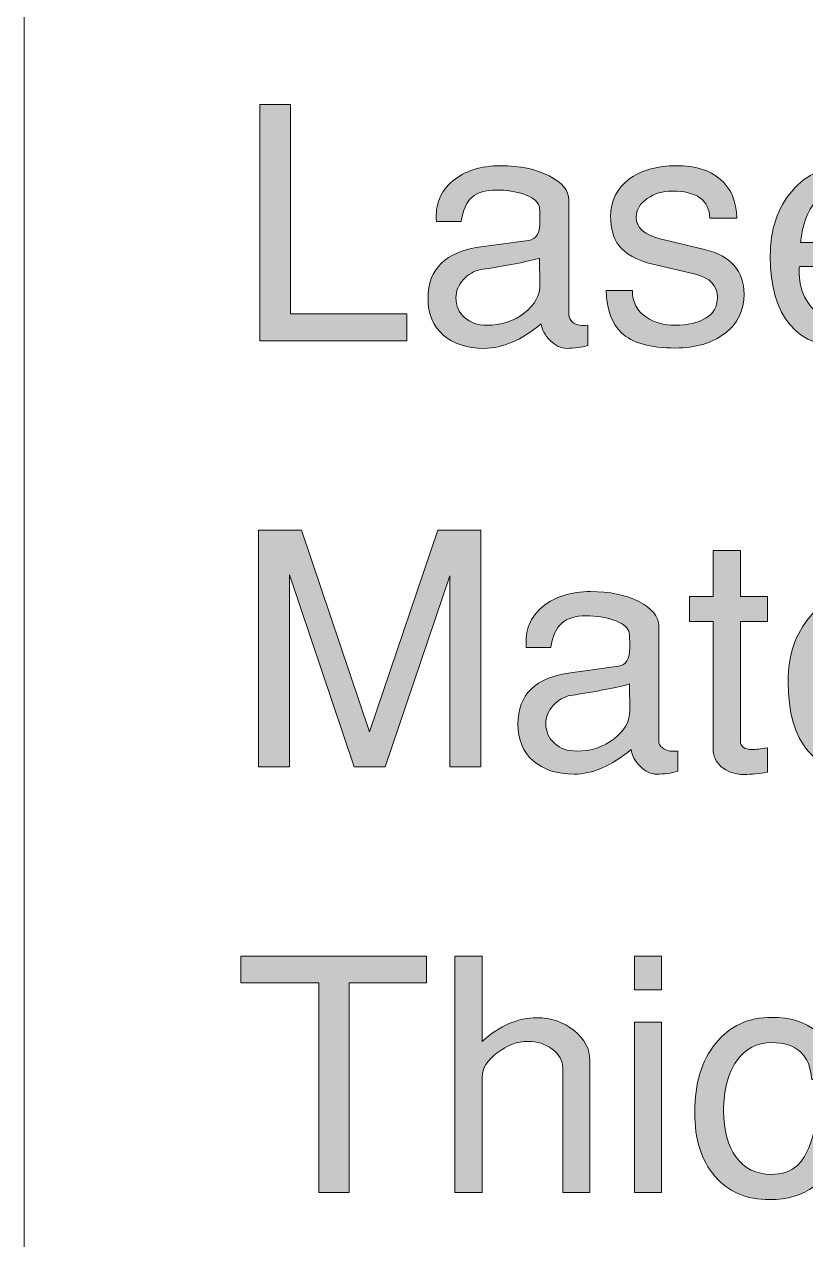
# Model space of a CAD drawing. Header units: inches. Extents: x 0.8 to 4.89, y -4.49 to -0.82.
# Drawn here: x 0.795 to 1.197, y -3.862 to -3.237 of the extents above; entities that cross this region are included whole.
import ezdxf

# ---------------------------------------------------------------- set-up
doc = ezdxf.new("R2010")
doc.units = ezdxf.units.IN
doc.header["$MEASUREMENT"] = 0
doc.layers.add('Layer 1', color=7, linetype='Continuous')

# ---------------------------------------------------------------- blocks, each defined once
blk = doc.blocks.new('block 2')
at = {"layer": 'Layer 1', "color": 7, "lineweight": 5, "true_color": 0xffffff}
blk.add_lwpolyline([(0.79512, -4.48611), (0.79512, -0.81564), (4.89347, -0.81564), (4.89347, -4.48611), (0.79512, -4.48611)], dxfattribs=at)
blk = doc.blocks.new('block 6')
at = {"layer": 'Layer 1', "true_color": 0xed1f24}
h = blk.add_hatch(color=240, dxfattribs=at)
h.dxf.hatch_style = 2
h.paths.add_polyline_path([(1.02969, -3.61853), (1.01369, -3.61853), (1.01369, -3.52053), (0.98053, -3.61853), (0.96453, -3.61853), (0.93136, -3.52002), (0.93136, -3.61853), (0.91536, -3.61853), (0.91536, -3.49703), (0.93751, -3.49703), (0.97254, -3.60055), (1.00757, -3.49703), (1.02969, -3.49703)])
h = blk.add_hatch(color=240, dxfattribs=at)
h.dxf.hatch_style = 2
edge = h.paths.add_edge_path()
edge.add_spline(control_points=[(1.17686, -3.62137), (1.17275, -3.62214), (1.16875, -3.62253), (1.16486, -3.62253), (1.15997, -3.62253), (1.15603, -3.62114), (1.15303, -3.61836), (1.15036, -3.61592), (1.14903, -3.61308), (1.14903, -3.60986), (1.14903, -3.60986), (1.14903, -3.54386), (1.14903, -3.54386), (1.14903, -3.54386), (1.13686, -3.54386), (1.13686, -3.54386), (1.13686, -3.54386), (1.13686, -3.53103), (1.13686, -3.53103), (1.13686, -3.53103), (1.14903, -3.53103), (1.14903, -3.53103), (1.14903, -3.53103), (1.14903, -3.50736), (1.14903, -3.50736), (1.14903, -3.50736), (1.16302, -3.50736), (1.16302, -3.50736), (1.16302, -3.50736), (1.16302, -3.53103), (1.16302, -3.53103), (1.16302, -3.53103), (1.17686, -3.53103), (1.17686, -3.53103), (1.17686, -3.53103), (1.17686, -3.54386), (1.17686, -3.54386), (1.17686, -3.54386), (1.16302, -3.54386), (1.16302, -3.54386), (1.16302, -3.54386), (1.16302, -3.60553), (1.16302, -3.60553), (1.16302, -3.60831), (1.16508, -3.60969), (1.16919, -3.60969), (1.17086, -3.60969), (1.17341, -3.60942), (1.17686, -3.60887), (1.17686, -3.60887), (1.17686, -3.62137), (1.17686, -3.62137)], knot_values=[0, 0, 0, 0, 1, 1, 1, 2, 2, 2, 3, 3, 3, 4, 4, 4, 5, 5, 5, 6, 6, 6, 7, 7, 7, 8, 8, 8, 9, 9, 9, 10, 10, 10, 11, 11, 11, 12, 12, 12, 13, 13, 13, 14, 14, 14, 15, 15, 15, 16, 16, 16, 17, 17, 17, 17], degree=3, periodic=1)
h = blk.add_hatch(color=240, dxfattribs=at)
h.dxf.hatch_style = 2
edge = h.paths.add_edge_path()
edge.add_spline(control_points=[(1.13086, -3.6209), (1.12741, -3.62187), (1.12381, -3.62236), (1.12003, -3.62236), (1.11702, -3.62236), (1.11416, -3.621), (1.11144, -3.61828), (1.10872, -3.61556), (1.10719, -3.6127), (1.10686, -3.60969), (1.09675, -3.61814), (1.08697, -3.62236), (1.07753, -3.62236), (1.06875, -3.62236), (1.06175, -3.62008), (1.05653, -3.61552), (1.0513, -3.61096), (1.04869, -3.60466), (1.04869, -3.59665), (1.04869, -3.5815), (1.05773, -3.57271), (1.07579, -3.57026), (1.07579, -3.57026), (1.10038, -3.56691), (1.10038, -3.56691), (1.10425, -3.56636), (1.10619, -3.56319), (1.10619, -3.5574), (1.10619, -3.5525), (1.10602, -3.54966), (1.1057, -3.54888), (1.1047, -3.54654), (1.10212, -3.54465), (1.09797, -3.5432), (1.09381, -3.54175), (1.08908, -3.54103), (1.08377, -3.54103), (1.07823, -3.54103), (1.07404, -3.54228), (1.07122, -3.54478), (1.06839, -3.54728), (1.06654, -3.55142), (1.06565, -3.5572), (1.06565, -3.5572), (1.05303, -3.5572), (1.05303, -3.5572), (1.05225, -3.54853), (1.05503, -3.54159), (1.06136, -3.53636), (1.06769, -3.53114), (1.07591, -3.52853), (1.08603, -3.52853), (1.0958, -3.52853), (1.10408, -3.53025), (1.11086, -3.5337), (1.11764, -3.53714), (1.12103, -3.54131), (1.12103, -3.5462), (1.12103, -3.5462), (1.12103, -3.60536), (1.12103, -3.60536), (1.12103, -3.60659), (1.12161, -3.6077), (1.12278, -3.6087), (1.12394, -3.60969), (1.12525, -3.61031), (1.1267, -3.61053), (1.1278, -3.61064), (1.12919, -3.61064), (1.13086, -3.61053), (1.13086, -3.61053), (1.13086, -3.6209), (1.13086, -3.6209)], knot_values=[0, 0, 0, 0, 1, 1, 1, 2, 2, 2, 3, 3, 3, 4, 4, 4, 5, 5, 5, 6, 6, 6, 7, 7, 7, 8, 8, 8, 9, 9, 9, 10, 10, 10, 11, 11, 11, 12, 12, 12, 13, 13, 13, 14, 14, 14, 15, 15, 15, 16, 16, 16, 17, 17, 17, 18, 18, 18, 19, 19, 19, 20, 20, 20, 21, 21, 21, 22, 22, 22, 23, 23, 23, 24, 24, 24, 24], degree=3, periodic=1)
edge = h.paths.add_edge_path()
edge.add_spline(control_points=[(1.10619, -3.58959), (1.10619, -3.58959), (1.10603, -3.57603), (1.10603, -3.57603), (1.09932, -3.57793), (1.08927, -3.57988), (1.07588, -3.5819), (1.07236, -3.58257), (1.06934, -3.5843), (1.06681, -3.58708), (1.06429, -3.58988), (1.06303, -3.593), (1.06303, -3.59646), (1.06303, -3.60048), (1.06451, -3.60383), (1.06748, -3.60651), (1.07044, -3.60919), (1.07423, -3.61053), (1.07884, -3.61053), (1.08631, -3.61053), (1.09277, -3.60841), (1.09821, -3.60417), (1.10364, -3.59992), (1.1063, -3.59507), (1.10619, -3.58959)], knot_values=[0, 0, 0, 0, 1, 1, 1, 2, 2, 2, 3, 3, 3, 4, 4, 4, 5, 5, 5, 6, 6, 6, 7, 7, 7, 8, 8, 8, 8], degree=3, periodic=1)
h = blk.add_hatch(color=240, dxfattribs=at)
h.dxf.hatch_style = 2
edge = h.paths.add_edge_path()
edge.add_spline(control_points=[(1.26636, -3.5752), (1.26636, -3.57731), (1.2663, -3.57903), (1.26619, -3.58036), (1.26619, -3.58036), (1.20252, -3.58036), (1.20252, -3.58036), (1.20241, -3.58114), (1.20236, -3.58226), (1.20236, -3.5837), (1.20236, -3.5907), (1.20477, -3.59686), (1.20959, -3.6022), (1.21441, -3.60753), (1.22014, -3.6102), (1.22679, -3.6102), (1.23832, -3.6102), (1.24613, -3.60409), (1.25023, -3.59186), (1.25023, -3.59186), (1.26453, -3.59186), (1.26453, -3.59186), (1.25986, -3.61209), (1.2478, -3.6222), (1.22836, -3.6222), (1.20113, -3.6222), (1.18753, -3.60642), (1.18753, -3.57486), (1.18753, -3.56131), (1.19124, -3.5502), (1.19869, -3.54153), (1.20614, -3.53286), (1.21569, -3.52853), (1.22736, -3.52853), (1.2388, -3.52853), (1.24791, -3.53209), (1.25469, -3.5392), (1.26236, -3.54731), (1.26625, -3.55931), (1.26636, -3.5752)], knot_values=[0, 0, 0, 0, 1, 1, 1, 2, 2, 2, 3, 3, 3, 4, 4, 4, 5, 5, 5, 6, 6, 6, 7, 7, 7, 8, 8, 8, 9, 9, 9, 10, 10, 10, 11, 11, 11, 12, 12, 12, 13, 13, 13, 13], degree=3, periodic=1)
edge = h.paths.add_edge_path()
edge.add_spline(control_points=[(1.25153, -3.56803), (1.24974, -3.54926), (1.24188, -3.53986), (1.22795, -3.53986), (1.21345, -3.53986), (1.20514, -3.54926), (1.20302, -3.56803), (1.20302, -3.56803), (1.25153, -3.56803), (1.25153, -3.56803)], knot_values=[0, 0, 0, 0, 1, 1, 1, 2, 2, 2, 3, 3, 3, 3], degree=3, periodic=1)
at = {"layer": 'Layer 1', "lineweight": 0}
blk.add_lwpolyline([(1.02969, -3.61853), (1.01369, -3.61853), (1.01369, -3.52053), (0.98053, -3.61853), (0.96453, -3.61853), (0.93136, -3.52002), (0.93136, -3.61853), (0.91536, -3.61853), (0.91536, -3.49703), (0.93751, -3.49703), (0.97254, -3.60055), (1.00757, -3.49703), (1.02969, -3.49703), (1.02969, -3.61853)], dxfattribs=at)
for points, knots in [([(1.17686, -3.62137), (1.17275, -3.62214), (1.16875, -3.62253), (1.16486, -3.62253), (1.15997, -3.62253), (1.15603, -3.62114), (1.15303, -3.61836), (1.15036, -3.61592), (1.14903, -3.61308), (1.14903, -3.60986), (1.14903, -3.60986), (1.14903, -3.54386), (1.14903, -3.54386), (1.14903, -3.54386), (1.13686, -3.54386), (1.13686, -3.54386), (1.13686, -3.54386), (1.13686, -3.53103), (1.13686, -3.53103), (1.13686, -3.53103), (1.14903, -3.53103), (1.14903, -3.53103), (1.14903, -3.53103), (1.14903, -3.50736), (1.14903, -3.50736), (1.14903, -3.50736), (1.16302, -3.50736), (1.16302, -3.50736), (1.16302, -3.50736), (1.16302, -3.53103), (1.16302, -3.53103), (1.16302, -3.53103), (1.17686, -3.53103), (1.17686, -3.53103), (1.17686, -3.53103), (1.17686, -3.54386), (1.17686, -3.54386), (1.17686, -3.54386), (1.16302, -3.54386), (1.16302, -3.54386), (1.16302, -3.54386), (1.16302, -3.60553), (1.16302, -3.60553), (1.16302, -3.60831), (1.16508, -3.60969), (1.16919, -3.60969), (1.17086, -3.60969), (1.17341, -3.60942), (1.17686, -3.60887), (1.17686, -3.60887), (1.17686, -3.62137), (1.17686, -3.62137)], [0, 0, 0, 0, 1, 1, 1, 2, 2, 2, 3, 3, 3, 4, 4, 4, 5, 5, 5, 6, 6, 6, 7, 7, 7, 8, 8, 8, 9, 9, 9, 10, 10, 10, 11, 11, 11, 12, 12, 12, 13, 13, 13, 14, 14, 14, 15, 15, 15, 16, 16, 16, 17, 17, 17, 17]), ([(1.13086, -3.6209), (1.12741, -3.62187), (1.12381, -3.62236), (1.12003, -3.62236), (1.11702, -3.62236), (1.11416, -3.621), (1.11144, -3.61828), (1.10872, -3.61556), (1.10719, -3.6127), (1.10686, -3.60969), (1.09675, -3.61814), (1.08697, -3.62236), (1.07753, -3.62236), (1.06875, -3.62236), (1.06175, -3.62008), (1.05653, -3.61552), (1.0513, -3.61096), (1.04869, -3.60466), (1.04869, -3.59665), (1.04869, -3.5815), (1.05773, -3.57271), (1.07579, -3.57026), (1.07579, -3.57026), (1.10038, -3.56691), (1.10038, -3.56691), (1.10425, -3.56636), (1.10619, -3.56319), (1.10619, -3.5574), (1.10619, -3.5525), (1.10602, -3.54966), (1.1057, -3.54888), (1.1047, -3.54654), (1.10212, -3.54465), (1.09797, -3.5432), (1.09381, -3.54175), (1.08908, -3.54103), (1.08377, -3.54103), (1.07823, -3.54103), (1.07404, -3.54228), (1.07122, -3.54478), (1.06839, -3.54728), (1.06654, -3.55142), (1.06565, -3.5572), (1.06565, -3.5572), (1.05303, -3.5572), (1.05303, -3.5572), (1.05225, -3.54853), (1.05503, -3.54159), (1.06136, -3.53636), (1.06769, -3.53114), (1.07591, -3.52853), (1.08603, -3.52853), (1.0958, -3.52853), (1.10408, -3.53025), (1.11086, -3.5337), (1.11764, -3.53714), (1.12103, -3.54131), (1.12103, -3.5462), (1.12103, -3.5462), (1.12103, -3.60536), (1.12103, -3.60536), (1.12103, -3.60659), (1.12161, -3.6077), (1.12278, -3.6087), (1.12394, -3.60969), (1.12525, -3.61031), (1.1267, -3.61053), (1.1278, -3.61064), (1.12919, -3.61064), (1.13086, -3.61053), (1.13086, -3.61053), (1.13086, -3.6209), (1.13086, -3.6209)], [0, 0, 0, 0, 1, 1, 1, 2, 2, 2, 3, 3, 3, 4, 4, 4, 5, 5, 5, 6, 6, 6, 7, 7, 7, 8, 8, 8, 9, 9, 9, 10, 10, 10, 11, 11, 11, 12, 12, 12, 13, 13, 13, 14, 14, 14, 15, 15, 15, 16, 16, 16, 17, 17, 17, 18, 18, 18, 19, 19, 19, 20, 20, 20, 21, 21, 21, 22, 22, 22, 23, 23, 23, 24, 24, 24, 24]), ([(1.26636, -3.5752), (1.26636, -3.57731), (1.2663, -3.57903), (1.26619, -3.58036), (1.26619, -3.58036), (1.20252, -3.58036), (1.20252, -3.58036), (1.20241, -3.58114), (1.20236, -3.58226), (1.20236, -3.5837), (1.20236, -3.5907), (1.20477, -3.59686), (1.20959, -3.6022), (1.21441, -3.60753), (1.22014, -3.6102), (1.22679, -3.6102), (1.23832, -3.6102), (1.24613, -3.60409), (1.25023, -3.59186), (1.25023, -3.59186), (1.26453, -3.59186), (1.26453, -3.59186), (1.25986, -3.61209), (1.2478, -3.6222), (1.22836, -3.6222), (1.20113, -3.6222), (1.18753, -3.60642), (1.18753, -3.57486), (1.18753, -3.56131), (1.19124, -3.5502), (1.19869, -3.54153), (1.20614, -3.53286), (1.21569, -3.52853), (1.22736, -3.52853), (1.2388, -3.52853), (1.24791, -3.53209), (1.25469, -3.5392), (1.26236, -3.54731), (1.26625, -3.55931), (1.26636, -3.5752)], [0, 0, 0, 0, 1, 1, 1, 2, 2, 2, 3, 3, 3, 4, 4, 4, 5, 5, 5, 6, 6, 6, 7, 7, 7, 8, 8, 8, 9, 9, 9, 10, 10, 10, 11, 11, 11, 12, 12, 12, 13, 13, 13, 13]), ([(1.10619, -3.58959), (1.10619, -3.58959), (1.10603, -3.57603), (1.10603, -3.57603), (1.09932, -3.57793), (1.08927, -3.57988), (1.07588, -3.5819), (1.07236, -3.58257), (1.06934, -3.5843), (1.06681, -3.58708), (1.06429, -3.58988), (1.06303, -3.593), (1.06303, -3.59646), (1.06303, -3.60048), (1.06451, -3.60383), (1.06748, -3.60651), (1.07044, -3.60919), (1.07423, -3.61053), (1.07884, -3.61053), (1.08631, -3.61053), (1.09277, -3.60841), (1.09821, -3.60417), (1.10364, -3.59992), (1.1063, -3.59507), (1.10619, -3.58959)], [0, 0, 0, 0, 1, 1, 1, 2, 2, 2, 3, 3, 3, 4, 4, 4, 5, 5, 5, 6, 6, 6, 7, 7, 7, 8, 8, 8, 8])]:
    blk.add_open_spline(points, degree=3, knots=knots, dxfattribs=at)
blk = doc.blocks.new('block 5')
at = {"layer": 'Layer 1'}
blk.add_blockref('block 6', (0, 0), dxfattribs=at)
blk = doc.blocks.new('block 9')
at = {"layer": 'Layer 1', "true_color": 0xed1f24}
h = blk.add_hatch(color=240, dxfattribs=at)
h.dxf.hatch_style = 2
h.paths.add_polyline_path([(1.0017, -3.72967), (0.96202, -3.72967), (0.96202, -3.83733), (0.94636, -3.83733), (0.94636, -3.72967), (0.90636, -3.72967), (0.90636, -3.71583), (1.0017, -3.71583)])
h = blk.add_hatch(color=240, dxfattribs=at)
h.dxf.hatch_style = 2
edge = h.paths.add_edge_path()
edge.add_spline(control_points=[(1.08569, -3.83733), (1.08569, -3.83733), (1.0717, -3.83733), (1.0717, -3.83733), (1.0717, -3.83733), (1.0717, -3.77334), (1.0717, -3.77334), (1.0717, -3.76956), (1.06991, -3.76634), (1.06636, -3.76367), (1.06281, -3.761), (1.05863, -3.75967), (1.05386, -3.75967), (1.04852, -3.75967), (1.04327, -3.76161), (1.03811, -3.7655), (1.03295, -3.76939), (1.03036, -3.77356), (1.03036, -3.778), (1.03036, -3.778), (1.03036, -3.83733), (1.03036, -3.83733), (1.03036, -3.83733), (1.01636, -3.83733), (1.01636, -3.83733), (1.01636, -3.83733), (1.01636, -3.71583), (1.01636, -3.71583), (1.01636, -3.71583), (1.03036, -3.71583), (1.03036, -3.71583), (1.03036, -3.71583), (1.03036, -3.75967), (1.03036, -3.75967), (1.03958, -3.75156), (1.04892, -3.7475), (1.05836, -3.7475), (1.06569, -3.7475), (1.07208, -3.74969), (1.07753, -3.75408), (1.08297, -3.75848), (1.08569, -3.76361), (1.08569, -3.7695), (1.08569, -3.7695), (1.08569, -3.83733), (1.08569, -3.83733)], knot_values=[0, 0, 0, 0, 1, 1, 1, 2, 2, 2, 3, 3, 3, 4, 4, 4, 5, 5, 5, 6, 6, 6, 7, 7, 7, 8, 8, 8, 9, 9, 9, 10, 10, 10, 11, 11, 11, 12, 12, 12, 13, 13, 13, 14, 14, 14, 15, 15, 15, 15], degree=3, periodic=1)
h = blk.add_hatch(color=240, dxfattribs=at)
h.dxf.hatch_style = 2
h.paths.add_polyline_path([(1.12252, -3.73317), (1.10853, -3.73317), (1.10853, -3.71583), (1.12252, -3.71583)])
h.paths.add_polyline_path([(1.12252, -3.83733), (1.10853, -3.83733), (1.10853, -3.74984), (1.12252, -3.74984)])
h = blk.add_hatch(color=240, dxfattribs=at)
h.dxf.hatch_style = 2
edge = h.paths.add_edge_path()
edge.add_spline(control_points=[(1.21402, -3.80717), (1.2128, -3.81939), (1.20841, -3.82839), (1.20086, -3.83417), (1.19486, -3.83872), (1.18725, -3.841), (1.17803, -3.841), (1.16614, -3.841), (1.15675, -3.837), (1.14986, -3.829), (1.14297, -3.821), (1.13953, -3.81), (1.13953, -3.796), (1.13953, -3.78133), (1.14313, -3.76956), (1.15036, -3.76067), (1.15758, -3.75178), (1.16719, -3.74733), (1.17919, -3.74733), (1.18852, -3.74733), (1.19619, -3.74972), (1.20219, -3.7545), (1.20908, -3.75995), (1.21303, -3.76822), (1.21402, -3.77934), (1.21402, -3.77934), (1.19965, -3.77934), (1.19965, -3.77934), (1.19887, -3.76667), (1.19196, -3.76034), (1.17893, -3.76034), (1.17146, -3.76034), (1.1655, -3.7635), (1.16104, -3.76984), (1.15658, -3.77617), (1.15436, -3.78467), (1.15436, -3.79534), (1.15436, -3.80545), (1.15653, -3.81342), (1.16088, -3.81925), (1.16522, -3.82509), (1.17113, -3.828), (1.1786, -3.828), (1.1845, -3.828), (1.18912, -3.82642), (1.19246, -3.82325), (1.19581, -3.82008), (1.19848, -3.81472), (1.20049, -3.80717), (1.20049, -3.80717), (1.21402, -3.80717), (1.21402, -3.80717)], knot_values=[0, 0, 0, 0, 1, 1, 1, 2, 2, 2, 3, 3, 3, 4, 4, 4, 5, 5, 5, 6, 6, 6, 7, 7, 7, 8, 8, 8, 9, 9, 9, 10, 10, 10, 11, 11, 11, 12, 12, 12, 13, 13, 13, 14, 14, 14, 15, 15, 15, 16, 16, 16, 17, 17, 17, 17], degree=3, periodic=1)
at = {"layer": 'Layer 1', "lineweight": 0}
for points in [[(1.0017, -3.72967), (0.96202, -3.72967), (0.96202, -3.83733), (0.94636, -3.83733), (0.94636, -3.72967), (0.90636, -3.72967), (0.90636, -3.71583), (1.0017, -3.71583), (1.0017, -3.72967)], [(1.12252, -3.73317), (1.10853, -3.73317), (1.10853, -3.71583), (1.12252, -3.71583), (1.12252, -3.73317)], [(1.12252, -3.83733), (1.10853, -3.83733), (1.10853, -3.74984), (1.12252, -3.74984), (1.12252, -3.83733)]]:
    blk.add_lwpolyline(points, dxfattribs=at)
for points, knots in [([(1.08569, -3.83733), (1.08569, -3.83733), (1.0717, -3.83733), (1.0717, -3.83733), (1.0717, -3.83733), (1.0717, -3.77334), (1.0717, -3.77334), (1.0717, -3.76956), (1.06991, -3.76634), (1.06636, -3.76367), (1.06281, -3.761), (1.05863, -3.75967), (1.05386, -3.75967), (1.04852, -3.75967), (1.04327, -3.76161), (1.03811, -3.7655), (1.03295, -3.76939), (1.03036, -3.77356), (1.03036, -3.778), (1.03036, -3.778), (1.03036, -3.83733), (1.03036, -3.83733), (1.03036, -3.83733), (1.01636, -3.83733), (1.01636, -3.83733), (1.01636, -3.83733), (1.01636, -3.71583), (1.01636, -3.71583), (1.01636, -3.71583), (1.03036, -3.71583), (1.03036, -3.71583), (1.03036, -3.71583), (1.03036, -3.75967), (1.03036, -3.75967), (1.03958, -3.75156), (1.04892, -3.7475), (1.05836, -3.7475), (1.06569, -3.7475), (1.07208, -3.74969), (1.07753, -3.75408), (1.08297, -3.75848), (1.08569, -3.76361), (1.08569, -3.7695), (1.08569, -3.7695), (1.08569, -3.83733), (1.08569, -3.83733)], [0, 0, 0, 0, 1, 1, 1, 2, 2, 2, 3, 3, 3, 4, 4, 4, 5, 5, 5, 6, 6, 6, 7, 7, 7, 8, 8, 8, 9, 9, 9, 10, 10, 10, 11, 11, 11, 12, 12, 12, 13, 13, 13, 14, 14, 14, 15, 15, 15, 15]), ([(1.21402, -3.80717), (1.2128, -3.81939), (1.20841, -3.82839), (1.20086, -3.83417), (1.19486, -3.83872), (1.18725, -3.841), (1.17803, -3.841), (1.16614, -3.841), (1.15675, -3.837), (1.14986, -3.829), (1.14297, -3.821), (1.13953, -3.81), (1.13953, -3.796), (1.13953, -3.78133), (1.14313, -3.76956), (1.15036, -3.76067), (1.15758, -3.75178), (1.16719, -3.74733), (1.17919, -3.74733), (1.18852, -3.74733), (1.19619, -3.74972), (1.20219, -3.7545), (1.20908, -3.75995), (1.21303, -3.76822), (1.21402, -3.77934), (1.21402, -3.77934), (1.19965, -3.77934), (1.19965, -3.77934), (1.19887, -3.76667), (1.19196, -3.76034), (1.17893, -3.76034), (1.17146, -3.76034), (1.1655, -3.7635), (1.16104, -3.76984), (1.15658, -3.77617), (1.15436, -3.78467), (1.15436, -3.79534), (1.15436, -3.80545), (1.15653, -3.81342), (1.16088, -3.81925), (1.16522, -3.82509), (1.17113, -3.828), (1.1786, -3.828), (1.1845, -3.828), (1.18912, -3.82642), (1.19246, -3.82325), (1.19581, -3.82008), (1.19848, -3.81472), (1.20049, -3.80717), (1.20049, -3.80717), (1.21402, -3.80717), (1.21402, -3.80717)], [0, 0, 0, 0, 1, 1, 1, 2, 2, 2, 3, 3, 3, 4, 4, 4, 5, 5, 5, 6, 6, 6, 7, 7, 7, 8, 8, 8, 9, 9, 9, 10, 10, 10, 11, 11, 11, 12, 12, 12, 13, 13, 13, 14, 14, 14, 15, 15, 15, 16, 16, 16, 17, 17, 17, 17])]:
    blk.add_open_spline(points, degree=3, knots=knots, dxfattribs=at)
blk = doc.blocks.new('block 8')
at = {"layer": 'Layer 1'}
blk.add_blockref('block 9', (0, 0), dxfattribs=at)
blk = doc.blocks.new('block 12')
at = {"layer": 'Layer 1', "true_color": 0xed1f24}
h = blk.add_hatch(color=240, dxfattribs=at)
h.dxf.hatch_style = 2
h.paths.add_polyline_path([(0.99169, -3.39973), (0.91619, -3.39973), (0.91619, -3.27823), (0.93186, -3.27823), (0.93186, -3.38589), (0.99169, -3.38589)])
h = blk.add_hatch(color=240, dxfattribs=at)
h.dxf.hatch_style = 2
edge = h.paths.add_edge_path()
edge.add_spline(control_points=[(1.08469, -3.4021), (1.08124, -3.40307), (1.07764, -3.40356), (1.07386, -3.40356), (1.07086, -3.40356), (1.06799, -3.40219), (1.06527, -3.39948), (1.06255, -3.39676), (1.06102, -3.39389), (1.06069, -3.39089), (1.05058, -3.39934), (1.0408, -3.40356), (1.03136, -3.40356), (1.02258, -3.40356), (1.01558, -3.40127), (1.01036, -3.39671), (1.00513, -3.39215), (1.00252, -3.38586), (1.00252, -3.37784), (1.00252, -3.3627), (1.01156, -3.3539), (1.02962, -3.35145), (1.02962, -3.35145), (1.05421, -3.34811), (1.05421, -3.34811), (1.05809, -3.34755), (1.06002, -3.34439), (1.06002, -3.3386), (1.06002, -3.33369), (1.05986, -3.33086), (1.05953, -3.33008), (1.05853, -3.32774), (1.05595, -3.32585), (1.0518, -3.3244), (1.04764, -3.32295), (1.04291, -3.32222), (1.0376, -3.32222), (1.03206, -3.32222), (1.02787, -3.32347), (1.02505, -3.32598), (1.02222, -3.32848), (1.02037, -3.33261), (1.01948, -3.33839), (1.01948, -3.33839), (1.00686, -3.33839), (1.00686, -3.33839), (1.00608, -3.32973), (1.00886, -3.32278), (1.01519, -3.31756), (1.02153, -3.31234), (1.02974, -3.30973), (1.03986, -3.30973), (1.04964, -3.30973), (1.05791, -3.31145), (1.06469, -3.31489), (1.07147, -3.31834), (1.07486, -3.3225), (1.07486, -3.32739), (1.07486, -3.32739), (1.07486, -3.38656), (1.07486, -3.38656), (1.07486, -3.38778), (1.07544, -3.3889), (1.07661, -3.38989), (1.07777, -3.39089), (1.07908, -3.39151), (1.08053, -3.39172), (1.08163, -3.39184), (1.08302, -3.39184), (1.08469, -3.39172), (1.08469, -3.39172), (1.08469, -3.4021), (1.08469, -3.4021)], knot_values=[0, 0, 0, 0, 1, 1, 1, 2, 2, 2, 3, 3, 3, 4, 4, 4, 5, 5, 5, 6, 6, 6, 7, 7, 7, 8, 8, 8, 9, 9, 9, 10, 10, 10, 11, 11, 11, 12, 12, 12, 13, 13, 13, 14, 14, 14, 15, 15, 15, 16, 16, 16, 17, 17, 17, 18, 18, 18, 19, 19, 19, 20, 20, 20, 21, 21, 21, 22, 22, 22, 23, 23, 23, 24, 24, 24, 24], degree=3, periodic=1)
edge = h.paths.add_edge_path()
edge.add_spline(control_points=[(1.06002, -3.37079), (1.06002, -3.37079), (1.05986, -3.35723), (1.05986, -3.35723), (1.05315, -3.35912), (1.0431, -3.36108), (1.02971, -3.36309), (1.02619, -3.36376), (1.02317, -3.36549), (1.02064, -3.36828), (1.01812, -3.37107), (1.01686, -3.3742), (1.01686, -3.37766), (1.01686, -3.38168), (1.01834, -3.38503), (1.02131, -3.38771), (1.02427, -3.39039), (1.02806, -3.39172), (1.03267, -3.39172), (1.04014, -3.39172), (1.0466, -3.38961), (1.05204, -3.38536), (1.05747, -3.38112), (1.06013, -3.37626), (1.06002, -3.37079)], knot_values=[0, 0, 0, 0, 1, 1, 1, 2, 2, 2, 3, 3, 3, 4, 4, 4, 5, 5, 5, 6, 6, 6, 7, 7, 7, 8, 8, 8, 8], degree=3, periodic=1)
h = blk.add_hatch(color=240, dxfattribs=at)
h.dxf.hatch_style = 2
edge = h.paths.add_edge_path()
edge.add_spline(control_points=[(1.16486, -3.37573), (1.16486, -3.38428), (1.16155, -3.39103), (1.15494, -3.39598), (1.14833, -3.40092), (1.13991, -3.40339), (1.12969, -3.40339), (1.11669, -3.40339), (1.10741, -3.40078), (1.10185, -3.39556), (1.09708, -3.39111), (1.09446, -3.38389), (1.09402, -3.37389), (1.09402, -3.37389), (1.10752, -3.37389), (1.10752, -3.37389), (1.10752, -3.37978), (1.10991, -3.38434), (1.11469, -3.38756), (1.1188, -3.39034), (1.12375, -3.39172), (1.12952, -3.39172), (1.13586, -3.39172), (1.14105, -3.39053), (1.14511, -3.38814), (1.14916, -3.38574), (1.15119, -3.3822), (1.15119, -3.37752), (1.15119, -3.37128), (1.14741, -3.36728), (1.13987, -3.36549), (1.13987, -3.36549), (1.11803, -3.36036), (1.11803, -3.36036), (1.1098, -3.35836), (1.10397, -3.35514), (1.10052, -3.3507), (1.09774, -3.34704), (1.09635, -3.34204), (1.09635, -3.33571), (1.09635, -3.32783), (1.09944, -3.32153), (1.1056, -3.31681), (1.11178, -3.31209), (1.11997, -3.30973), (1.13019, -3.30973), (1.13974, -3.30973), (1.14724, -3.31203), (1.15269, -3.31664), (1.15813, -3.32126), (1.16096, -3.32795), (1.16119, -3.33672), (1.16119, -3.33672), (1.14735, -3.33672), (1.14735, -3.33672), (1.14702, -3.32739), (1.14052, -3.32273), (1.12786, -3.32273), (1.12319, -3.32273), (1.11896, -3.324), (1.11519, -3.32656), (1.11141, -3.32912), (1.10952, -3.33234), (1.10952, -3.33623), (1.10952, -3.34156), (1.11363, -3.34523), (1.12185, -3.34723), (1.12185, -3.34723), (1.14452, -3.35273), (1.14452, -3.35273), (1.15807, -3.35606), (1.16486, -3.36373), (1.16486, -3.37573)], knot_values=[0, 0, 0, 0, 1, 1, 1, 2, 2, 2, 3, 3, 3, 4, 4, 4, 5, 5, 5, 6, 6, 6, 7, 7, 7, 8, 8, 8, 9, 9, 9, 10, 10, 10, 11, 11, 11, 12, 12, 12, 13, 13, 13, 14, 14, 14, 15, 15, 15, 16, 16, 16, 17, 17, 17, 18, 18, 18, 19, 19, 19, 20, 20, 20, 21, 21, 21, 22, 22, 22, 23, 23, 23, 24, 24, 24, 24], degree=3, periodic=1)
h = blk.add_hatch(color=240, dxfattribs=at)
h.dxf.hatch_style = 2
edge = h.paths.add_edge_path()
edge.add_spline(control_points=[(1.25719, -3.35639), (1.25719, -3.35851), (1.25713, -3.36022), (1.25702, -3.36156), (1.25702, -3.36156), (1.19335, -3.36156), (1.19335, -3.36156), (1.19324, -3.36234), (1.19319, -3.36345), (1.19319, -3.3649), (1.19319, -3.37189), (1.1956, -3.37806), (1.20042, -3.3834), (1.20524, -3.38873), (1.21097, -3.39139), (1.21762, -3.39139), (1.22915, -3.39139), (1.23696, -3.38528), (1.24106, -3.37306), (1.24106, -3.37306), (1.25536, -3.37306), (1.25536, -3.37306), (1.25069, -3.39328), (1.23863, -3.40339), (1.21919, -3.40339), (1.19196, -3.40339), (1.17836, -3.38761), (1.17836, -3.35606), (1.17836, -3.3425), (1.18207, -3.33139), (1.18952, -3.32273), (1.19697, -3.31406), (1.20652, -3.30973), (1.21819, -3.30973), (1.22963, -3.30973), (1.23874, -3.31329), (1.24552, -3.32039), (1.25319, -3.3285), (1.25708, -3.3405), (1.25719, -3.35639)], knot_values=[0, 0, 0, 0, 1, 1, 1, 2, 2, 2, 3, 3, 3, 4, 4, 4, 5, 5, 5, 6, 6, 6, 7, 7, 7, 8, 8, 8, 9, 9, 9, 10, 10, 10, 11, 11, 11, 12, 12, 12, 13, 13, 13, 13], degree=3, periodic=1)
edge = h.paths.add_edge_path()
edge.add_spline(control_points=[(1.24236, -3.34922), (1.24057, -3.33045), (1.23271, -3.32106), (1.21878, -3.32106), (1.20428, -3.32106), (1.19597, -3.33045), (1.19385, -3.34922), (1.19385, -3.34922), (1.24236, -3.34922), (1.24236, -3.34922)], knot_values=[0, 0, 0, 0, 1, 1, 1, 2, 2, 2, 3, 3, 3, 3], degree=3, periodic=1)
at = {"layer": 'Layer 1', "lineweight": 0}
blk.add_lwpolyline([(0.99169, -3.39973), (0.91619, -3.39973), (0.91619, -3.27823), (0.93186, -3.27823), (0.93186, -3.38589), (0.99169, -3.38589), (0.99169, -3.39973)], dxfattribs=at)
for points, knots in [([(1.08469, -3.4021), (1.08124, -3.40307), (1.07764, -3.40356), (1.07386, -3.40356), (1.07086, -3.40356), (1.06799, -3.40219), (1.06527, -3.39948), (1.06255, -3.39676), (1.06102, -3.39389), (1.06069, -3.39089), (1.05058, -3.39934), (1.0408, -3.40356), (1.03136, -3.40356), (1.02258, -3.40356), (1.01558, -3.40127), (1.01036, -3.39671), (1.00513, -3.39215), (1.00252, -3.38586), (1.00252, -3.37784), (1.00252, -3.3627), (1.01156, -3.3539), (1.02962, -3.35145), (1.02962, -3.35145), (1.05421, -3.34811), (1.05421, -3.34811), (1.05809, -3.34755), (1.06002, -3.34439), (1.06002, -3.3386), (1.06002, -3.33369), (1.05986, -3.33086), (1.05953, -3.33008), (1.05853, -3.32774), (1.05595, -3.32585), (1.0518, -3.3244), (1.04764, -3.32295), (1.04291, -3.32222), (1.0376, -3.32222), (1.03206, -3.32222), (1.02787, -3.32347), (1.02505, -3.32598), (1.02222, -3.32848), (1.02037, -3.33261), (1.01948, -3.33839), (1.01948, -3.33839), (1.00686, -3.33839), (1.00686, -3.33839), (1.00608, -3.32973), (1.00886, -3.32278), (1.01519, -3.31756), (1.02153, -3.31234), (1.02974, -3.30973), (1.03986, -3.30973), (1.04964, -3.30973), (1.05791, -3.31145), (1.06469, -3.31489), (1.07147, -3.31834), (1.07486, -3.3225), (1.07486, -3.32739), (1.07486, -3.32739), (1.07486, -3.38656), (1.07486, -3.38656), (1.07486, -3.38778), (1.07544, -3.3889), (1.07661, -3.38989), (1.07777, -3.39089), (1.07908, -3.39151), (1.08053, -3.39172), (1.08163, -3.39184), (1.08302, -3.39184), (1.08469, -3.39172), (1.08469, -3.39172), (1.08469, -3.4021), (1.08469, -3.4021)], [0, 0, 0, 0, 1, 1, 1, 2, 2, 2, 3, 3, 3, 4, 4, 4, 5, 5, 5, 6, 6, 6, 7, 7, 7, 8, 8, 8, 9, 9, 9, 10, 10, 10, 11, 11, 11, 12, 12, 12, 13, 13, 13, 14, 14, 14, 15, 15, 15, 16, 16, 16, 17, 17, 17, 18, 18, 18, 19, 19, 19, 20, 20, 20, 21, 21, 21, 22, 22, 22, 23, 23, 23, 24, 24, 24, 24]), ([(1.16486, -3.37573), (1.16486, -3.38428), (1.16155, -3.39103), (1.15494, -3.39598), (1.14833, -3.40092), (1.13991, -3.40339), (1.12969, -3.40339), (1.11669, -3.40339), (1.10741, -3.40078), (1.10185, -3.39556), (1.09708, -3.39111), (1.09446, -3.38389), (1.09402, -3.37389), (1.09402, -3.37389), (1.10752, -3.37389), (1.10752, -3.37389), (1.10752, -3.37978), (1.10991, -3.38434), (1.11469, -3.38756), (1.1188, -3.39034), (1.12375, -3.39172), (1.12952, -3.39172), (1.13586, -3.39172), (1.14105, -3.39053), (1.14511, -3.38814), (1.14916, -3.38574), (1.15119, -3.3822), (1.15119, -3.37752), (1.15119, -3.37128), (1.14741, -3.36728), (1.13987, -3.36549), (1.13987, -3.36549), (1.11803, -3.36036), (1.11803, -3.36036), (1.1098, -3.35836), (1.10397, -3.35514), (1.10052, -3.3507), (1.09774, -3.34704), (1.09635, -3.34204), (1.09635, -3.33571), (1.09635, -3.32783), (1.09944, -3.32153), (1.1056, -3.31681), (1.11178, -3.31209), (1.11997, -3.30973), (1.13019, -3.30973), (1.13974, -3.30973), (1.14724, -3.31203), (1.15269, -3.31664), (1.15813, -3.32126), (1.16096, -3.32795), (1.16119, -3.33672), (1.16119, -3.33672), (1.14735, -3.33672), (1.14735, -3.33672), (1.14702, -3.32739), (1.14052, -3.32273), (1.12786, -3.32273), (1.12319, -3.32273), (1.11896, -3.324), (1.11519, -3.32656), (1.11141, -3.32912), (1.10952, -3.33234), (1.10952, -3.33623), (1.10952, -3.34156), (1.11363, -3.34523), (1.12185, -3.34723), (1.12185, -3.34723), (1.14452, -3.35273), (1.14452, -3.35273), (1.15807, -3.35606), (1.16486, -3.36373), (1.16486, -3.37573)], [0, 0, 0, 0, 1, 1, 1, 2, 2, 2, 3, 3, 3, 4, 4, 4, 5, 5, 5, 6, 6, 6, 7, 7, 7, 8, 8, 8, 9, 9, 9, 10, 10, 10, 11, 11, 11, 12, 12, 12, 13, 13, 13, 14, 14, 14, 15, 15, 15, 16, 16, 16, 17, 17, 17, 18, 18, 18, 19, 19, 19, 20, 20, 20, 21, 21, 21, 22, 22, 22, 23, 23, 23, 24, 24, 24, 24]), ([(1.25719, -3.35639), (1.25719, -3.35851), (1.25713, -3.36022), (1.25702, -3.36156), (1.25702, -3.36156), (1.19335, -3.36156), (1.19335, -3.36156), (1.19324, -3.36234), (1.19319, -3.36345), (1.19319, -3.3649), (1.19319, -3.37189), (1.1956, -3.37806), (1.20042, -3.3834), (1.20524, -3.38873), (1.21097, -3.39139), (1.21762, -3.39139), (1.22915, -3.39139), (1.23696, -3.38528), (1.24106, -3.37306), (1.24106, -3.37306), (1.25536, -3.37306), (1.25536, -3.37306), (1.25069, -3.39328), (1.23863, -3.40339), (1.21919, -3.40339), (1.19196, -3.40339), (1.17836, -3.38761), (1.17836, -3.35606), (1.17836, -3.3425), (1.18207, -3.33139), (1.18952, -3.32273), (1.19697, -3.31406), (1.20652, -3.30973), (1.21819, -3.30973), (1.22963, -3.30973), (1.23874, -3.31329), (1.24552, -3.32039), (1.25319, -3.3285), (1.25708, -3.3405), (1.25719, -3.35639)], [0, 0, 0, 0, 1, 1, 1, 2, 2, 2, 3, 3, 3, 4, 4, 4, 5, 5, 5, 6, 6, 6, 7, 7, 7, 8, 8, 8, 9, 9, 9, 10, 10, 10, 11, 11, 11, 12, 12, 12, 13, 13, 13, 13]), ([(1.24236, -3.34922), (1.24057, -3.33045), (1.23271, -3.32106), (1.21878, -3.32106), (1.20428, -3.32106), (1.19597, -3.33045), (1.19385, -3.34922), (1.19385, -3.34922), (1.24236, -3.34922), (1.24236, -3.34922)], [0, 0, 0, 0, 1, 1, 1, 2, 2, 2, 3, 3, 3, 3]), ([(1.06002, -3.37079), (1.06002, -3.37079), (1.05986, -3.35723), (1.05986, -3.35723), (1.05315, -3.35912), (1.0431, -3.36108), (1.02971, -3.36309), (1.02619, -3.36376), (1.02317, -3.36549), (1.02064, -3.36828), (1.01812, -3.37107), (1.01686, -3.3742), (1.01686, -3.37766), (1.01686, -3.38168), (1.01834, -3.38503), (1.02131, -3.38771), (1.02427, -3.39039), (1.02806, -3.39172), (1.03267, -3.39172), (1.04014, -3.39172), (1.0466, -3.38961), (1.05204, -3.38536), (1.05747, -3.38112), (1.06013, -3.37626), (1.06002, -3.37079)], [0, 0, 0, 0, 1, 1, 1, 2, 2, 2, 3, 3, 3, 4, 4, 4, 5, 5, 5, 6, 6, 6, 7, 7, 7, 8, 8, 8, 8])]:
    blk.add_open_spline(points, degree=3, knots=knots, dxfattribs=at)
blk = doc.blocks.new('block 11')
at = {"layer": 'Layer 1'}
blk.add_blockref('block 12', (0, 0), dxfattribs=at)
blk = doc.blocks.new('block 4')
at = {"layer": 'Layer 1'}
for name in ['block 11', 'block 5', 'block 8']:
    blk.add_blockref(name, (0, 0), dxfattribs=at)

msp = doc.modelspace()

# ---------------------------------------------------------------- block references
at = {"layer": 'Layer 1'}
for name in ['block 2', 'block 4']:
    msp.add_blockref(name, (0, 0), dxfattribs=at)

doc.saveas('drawing.dxf')
